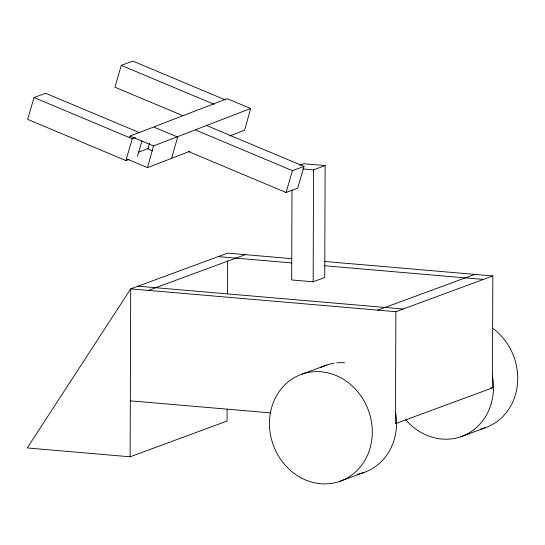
<?xml version="1.0" encoding="UTF-8"?>
<svg xmlns="http://www.w3.org/2000/svg" width="545" height="545" viewBox="0 0 545 545"><rect width="100%" height="100%" fill="white"/><g stroke="black" fill="none" stroke-linecap="round" stroke-linejoin="round"><path stroke-width="0.82" d="M395.868 311.692L395.479 423.642L492.442 387.89L492.83 275.94L395.868 311.692L130.698 288.877L27.25 447.956L130.112 456.805L130.698 288.877L227.66 253.125L291.888 258.657M227.115 409.179L227.067 421.053L130.112 456.805M227.517 293.837L227.633 260.762M291.984 190.048L291.67 279.946L313.164 281.799L324.745 277.528L325.133 165.578L303.64 163.725L299.777 165.149M313.164 281.799L313.552 169.849L325.133 165.578M129.587 137.708L130.037 136.1L227.17 98.659L250.646 108.51L244.63 130.201L229.622 135.984M127.148 159.113L147.491 167.649L153.506 145.951L250.646 108.51M149.602 143.315L148.002 148.955L152.695 150.924M171.471 158.806L177.656 137.047L154.187 127.196M139.949 132.857L45.603 93.27L34.022 97.535L27.652 119.362L125.895 160.591L128.981 159.453M225.65 100.028L132.864 61.095L121.283 65.366L114.913 87.193L182.752 115.656M125.895 160.591L132.265 138.764L135.351 137.626M137.476 156.32L141.959 140.964M286.071 192.494L292.44 170.667L304.021 166.402L297.652 188.229L286.071 192.494L188.611 151.599M138.232 152.314L148.499 148.363M147.491 167.649L190.137 151.21M148.369 290.396L245.332 254.651M377.774 310.132L474.736 274.387M302.128 374.088L326.373 365.15M339.63 481.433A56.857 50.651 69.8 0 0 352.983 386.643A56.857 50.651 69.8 0 0 270.027 415.201A56.857 50.651 69.8 0 0 339.63 481.433L363.869 472.495M460.832 436.749L485.07 427.811M302.802 168.923L313.552 169.849M324.902 261.491L492.83 275.94M218.218 256.606L291.759 262.935M324.772 265.776L483.388 279.422M137.994 286.186L403.171 309.001M490.745 387.747L492.442 387.89M130.31 400.827L270.94 412.926M121.283 65.366L214.069 104.299M206.562 125.5L304.021 166.402M195.757 130.098L292.44 170.667M130.037 136.1L153.506 145.951M34.022 97.535L132.265 138.764M395.847 413.73A56.857 50.651 69.8 0 1 357.5 474.184M320.351 367.725A56.857 50.651 69.8 0 1 334.344 363.188M336.742 362.895A56.857 50.651 69.8 0 1 344.542 362.786M492.728 328.253A56.857 50.651 69.8 0 1 517.3 385.69A56.857 50.651 69.8 0 1 480.281 429.167M492.414 375.716A56.857 50.651 69.8 0 1 466.466 434.365A56.857 50.651 69.8 0 1 405.575 419.527"/></g></svg>
